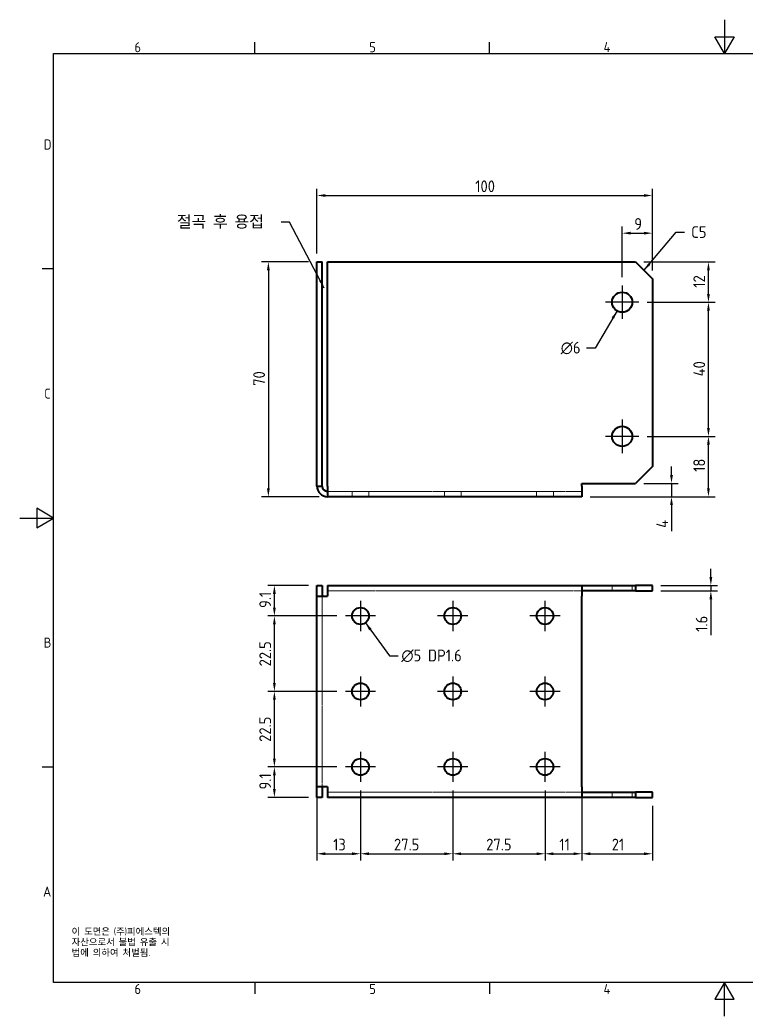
# Model space of a CAD drawing. Header units: millimetres. Extents: x 0 to 420, y 0 to 297.
# Drawn here: x 0 to 216.4, y 0 to 297 of the extents above; entities that cross this region are included whole.
import ezdxf

# ---------------------------------------------------------------- set-up
doc = ezdxf.new("R2010")
doc.units = ezdxf.units.MM
doc.linetypes.add('CHAIN', pattern=[0.7087, 0.4724, -0.0591, 0.1181, -0.0591])
doc.linetypes.add('DASHED', pattern=[0.2067, 0.1654, -0.0413])
doc.layers.get('0').update_dxf_attribs({"color": 3, "lineweight": 25, "true_color": 0x00ff00})
for name, color, linetype, lineweight, true_color in [('가려진 것(ISO)', 2, 'DASHED', 18, 0xffff00), ('가시적인 것(ISO)', 3, 'Continuous', 40, 0x00ff00), ('기호(ISO)', 5, 'Continuous', 25, 0x0000ff), ('중심 표식(ISO)', 1, 'Continuous', 25, 0xff0000), ('치수(ISO)', 2, 'Continuous', 25, 0xffff00)]:
    doc.layers.add(name, color=color, linetype=linetype, lineweight=lineweight, true_color=true_color)
doc.layers.add('경계(ISO)', color=7, linetype='Continuous', lineweight=25)
doc.styles.add('문자 텍스트_PSTEK_POSCO', font='isocp.shx')
doc.styles.add('치수 텍스트_PSTEK_POSCO', font='isocp.shx')
doc.dimstyles.new('치수_PSTEK_POSCO', dxfattribs={"dimtxt": 3.5, "dimasz": 2.5, "dimexe": 2, "dimexo": 2.5, "dimgap": 1, "dimtad": 1, "dimrnd": 1e-08, "dimdsep": 46, "dimtxsty": '치수 텍스트_PSTEK_POSCO', "dimcen": 0.09, "dimdle": 10, "dimclrd": 7, "dimclre": 7, "dimclrt": 2, "dimadec": 1, "dimazin": 2, "dimtfac": 1, "dimtmove": 0, "dimatfit": 3, "dimfxl": 1, "dimtolj": 1, "dimlwd": -1, "dimlwe": -1, "dimarcsym": 0})
doc.dimstyles.new('치수_PSTEK_POSCO$7', dxfattribs={"dimtxt": 3.5, "dimasz": 2.5, "dimexe": 2, "dimexo": 2.5, "dimgap": 1, "dimtad": 1, "dimrnd": 1e-08, "dimdsep": 46, "dimtxsty": '치수 텍스트_PSTEK_POSCO', "dimcen": 0.09, "dimdle": 10, "dimclrd": 7, "dimclre": 7, "dimclrt": 2, "dimadec": 1, "dimazin": 2, "dimtfac": 1, "dimtmove": 0, "dimatfit": 3, "dimfxl": 1, "dimtolj": 1, "dimlwd": -1, "dimlwe": -1, "dimarcsym": 0})

# ---------------------------------------------------------------- blocks, each defined once
blk = doc.blocks.new('경계 Default Border')
at = {"layer": '경계(ISO)'}
for p, q in [((70, 287), (70, 290.4)), ((140, 287), (140, 290.4)), ((10, 222.75), (6.6, 222.75)), ((10, 74.25), (6.6, 74.25)), ((70, 10), (70, 6.6)), ((140, 10), (140, 6.6))]:
    blk.add_line(p, q, dxfattribs=at)
at = {"layer": '경계(ISO)', "flags": 128}
for points in [[(210, 297), (210, 287), (207.11, 292), (212.89, 292), (210, 287)], [(10, 10), (10, 287), (410, 287), (410, 10), (10, 10)], [(0, 148.5), (10, 148.5), (5, 151.39), (5, 145.61), (10, 148.5)], [(210, 0), (210, 10), (207.11, 5), (212.89, 5), (210, 10)]]:
    blk.add_lwpolyline(points, dxfattribs=at)
at = {"layer": '경계(ISO)', "color": 2, "true_color": 0xffff00, "char_height": 3, "attachment_point": 7, "style": '문자 텍스트_PSTEK_POSCO'}
for s, insert in [('6', (34.14, 287.37)), ('5', (104.14, 287.37)), ('4', (173.97, 287.4)), ('D', (7.08, 258.35)), ('C', (7.24, 184.1)), ('B', (7.08, 109.85)), ('A', (6.91, 35.62)), ('6', (34.14, 6.57)), ('5', (104.14, 6.57)), ('4', (173.97, 6.6))]:
    blk.add_mtext(s, dxfattribs=dict(at, insert=insert))
blk = doc.blocks.new('*D22')
at = {"layer": 'Defpoints', "color": 0, "transparency": 16777216}
for p in [(188.51, 244.65), (88.51, 224.83), (188.51, 219.83)]:
    blk.add_point(p, dxfattribs=at)
at = {"layer": '치수(ISO)', "color": 7, "transparency": 16777216}
for p, q in [((88.51, 227.33), (88.51, 246.65)), ((188.51, 222.33), (188.51, 246.65)), ((91.01, 244.65), (186.01, 244.65))]:
    blk.add_line(p, q, dxfattribs=at)
for points in [[(91.01, 245.07), (91.01, 244.24), (88.51, 244.65)], [(186.01, 245.07), (186.01, 244.24), (188.51, 244.65)]]:
    blk.add_solid(points, dxfattribs=at)
at = {"layer": '치수(ISO)', "color": 2, "transparency": 16777216, "insert": (135.71, 247.4), "char_height": 3.5, "attachment_point": 4, "style": '치수 텍스트_PSTEK_POSCO'}
blk.add_mtext('\\A1;100', dxfattribs=at)
blk = doc.blocks.new('*D23')
at = {"layer": 'Defpoints', "color": 0, "transparency": 16777216}
for p in [(188.51, 233.42), (188.51, 219.83), (179.51, 217.83)]:
    blk.add_point(p, dxfattribs=at)
at = {"layer": '치수(ISO)', "color": 7, "transparency": 16777216}
for p, q in [((179.51, 220.33), (179.51, 235.42)), ((188.51, 222.33), (188.51, 235.42)), ((182.01, 233.42), (186.01, 233.42))]:
    blk.add_line(p, q, dxfattribs=at)
for points in [[(182.01, 233.84), (182.01, 233.01), (179.51, 233.42)], [(186.01, 233.84), (186.01, 233.01), (188.51, 233.42)]]:
    blk.add_solid(points, dxfattribs=at)
at = {"layer": '치수(ISO)', "color": 2, "transparency": 16777216, "insert": (183.12, 236.17), "char_height": 3.5, "attachment_point": 4, "style": '치수 텍스트_PSTEK_POSCO'}
blk.add_mtext('\\A1;9', dxfattribs=at)
blk = doc.blocks.new('*D24')
at = {"layer": 'Defpoints', "color": 0, "transparency": 16777216}
for p in [(183.51, 224.83), (205.23, 224.83), (184.51, 212.83)]:
    blk.add_point(p, dxfattribs=at)
at = {"layer": '치수(ISO)', "color": 7, "transparency": 16777216}
for p, q in [((186.01, 224.83), (207.23, 224.83)), ((205.23, 215.33), (205.23, 222.33)), ((187.01, 212.83), (207.23, 212.83))]:
    blk.add_line(p, q, dxfattribs=at)
for points in [[(204.81, 222.33), (205.64, 222.33), (205.23, 224.83)], [(204.81, 215.33), (205.64, 215.33), (205.23, 212.83)]]:
    blk.add_solid(points, dxfattribs=at)
at = {"layer": '치수(ISO)', "color": 2, "transparency": 16777216, "insert": (202.48, 217.16), "char_height": 3.5, "attachment_point": 4, "rotation": 90, "style": '치수 텍스트_PSTEK_POSCO'}
blk.add_mtext('\\A1;12', dxfattribs=at)
blk = doc.blocks.new('*D25')
at = {"layer": 'Defpoints', "color": 0, "transparency": 16777216}
for p in [(184.51, 212.83), (205.23, 212.83), (184.51, 172.83)]:
    blk.add_point(p, dxfattribs=at)
at = {"layer": '치수(ISO)', "color": 7, "transparency": 16777216}
for p, q in [((187.01, 212.83), (207.23, 212.83)), ((205.23, 175.33), (205.23, 210.33)), ((187.01, 172.83), (207.23, 172.83))]:
    blk.add_line(p, q, dxfattribs=at)
for points in [[(204.81, 210.33), (205.64, 210.33), (205.23, 212.83)], [(204.81, 175.33), (205.64, 175.33), (205.23, 172.83)]]:
    blk.add_solid(points, dxfattribs=at)
at = {"layer": '치수(ISO)', "color": 2, "transparency": 16777216, "insert": (202.48, 190.74), "char_height": 3.5, "attachment_point": 4, "rotation": 90, "style": '치수 텍스트_PSTEK_POSCO'}
blk.add_mtext('\\A1;40', dxfattribs=at)
blk = doc.blocks.new('*D26')
at = {"layer": 'Defpoints', "color": 0, "transparency": 16777216}
for p in [(184.51, 172.83), (205.23, 172.83), (167.51, 154.83)]:
    blk.add_point(p, dxfattribs=at)
at = {"layer": '치수(ISO)', "color": 7, "transparency": 16777216}
for p, q in [((187.01, 172.83), (207.23, 172.83)), ((205.23, 157.33), (205.23, 170.33)), ((170.01, 154.83), (207.23, 154.83))]:
    blk.add_line(p, q, dxfattribs=at)
for points in [[(204.81, 170.33), (205.64, 170.33), (205.23, 172.83)], [(204.81, 157.33), (205.64, 157.33), (205.23, 154.83)]]:
    blk.add_solid(points, dxfattribs=at)
at = {"layer": '치수(ISO)', "color": 2, "transparency": 16777216, "insert": (202.48, 162.25), "char_height": 3.5, "attachment_point": 4, "rotation": 90, "style": '치수 텍스트_PSTEK_POSCO'}
blk.add_mtext('\\A1;18', dxfattribs=at)
blk = doc.blocks.new('*D27')
at = {"layer": 'Defpoints', "color": 0, "transparency": 16777216}
for p in [(183.51, 158.83), (194.22, 158.83), (167.51, 154.83)]:
    blk.add_point(p, dxfattribs=at)
at = {"layer": '치수(ISO)', "color": 7, "transparency": 16777216}
for p, q in [((194.22, 161.33), (194.22, 163.83)), ((186.01, 158.83), (196.22, 158.83)), ((194.22, 158.83), (194.22, 154.83)), ((170.01, 154.83), (196.22, 154.83)), ((194.22, 152.33), (194.22, 144.55))]:
    blk.add_line(p, q, dxfattribs=at)
for points in [[(193.8, 161.33), (194.64, 161.33), (194.22, 158.83)], [(193.8, 152.33), (194.64, 152.33), (194.22, 154.83)]]:
    blk.add_solid(points, dxfattribs=at)
at = {"layer": '치수(ISO)', "color": 2, "transparency": 16777216, "insert": (191.47, 145.55), "char_height": 3.5, "attachment_point": 4, "rotation": 90, "style": '치수 텍스트_PSTEK_POSCO'}
blk.add_mtext('\\A1;4', dxfattribs=at)
blk = doc.blocks.new('*D28')
at = {"layer": 'Defpoints', "color": 0, "transparency": 16777216}
for p in [(88.51, 224.83), (74.05, 154.83), (91.71, 154.83)]:
    blk.add_point(p, dxfattribs=at)
at = {"layer": '치수(ISO)', "color": 7, "transparency": 16777216}
for p, q in [((86.01, 224.83), (72.05, 224.83)), ((74.05, 222.33), (74.05, 157.33)), ((89.21, 154.83), (72.05, 154.83))]:
    blk.add_line(p, q, dxfattribs=at)
for points in [[(73.63, 222.33), (74.47, 222.33), (74.05, 224.83)], [(73.63, 157.33), (74.47, 157.33), (74.05, 154.83)]]:
    blk.add_solid(points, dxfattribs=at)
at = {"layer": '치수(ISO)', "color": 2, "transparency": 16777216, "insert": (71.3, 187.91), "char_height": 3.5, "attachment_point": 4, "rotation": 90, "style": '치수 텍스트_PSTEK_POSCO'}
blk.add_mtext('\\A1;70', dxfattribs=at)
blk = doc.blocks.new('*D30')
at = {"layer": 'Defpoints', "color": 0, "transparency": 16777216}
for p in [(88.51, 68.39), (101.51, 69.79), (101.51, 48.39)]:
    blk.add_point(p, dxfattribs=at)
at = {"layer": '치수(ISO)', "color": 7, "transparency": 16777216}
for p, q in [((88.51, 65.89), (88.51, 46.39)), ((101.51, 67.29), (101.51, 46.39)), ((91.01, 48.39), (99.01, 48.39))]:
    blk.add_line(p, q, dxfattribs=at)
for points in [[(91.01, 48.81), (91.01, 47.98), (88.51, 48.39)], [(99.01, 48.81), (99.01, 47.98), (101.51, 48.39)]]:
    blk.add_solid(points, dxfattribs=at)
at = {"layer": '치수(ISO)', "color": 2, "transparency": 16777216, "insert": (93.35, 51.14), "char_height": 3.5, "attachment_point": 4, "style": '치수 텍스트_PSTEK_POSCO'}
blk.add_mtext('\\A1;13', dxfattribs=at)
blk = doc.blocks.new('*D31')
at = {"layer": 'Defpoints', "color": 0, "transparency": 16777216}
for p in [(101.51, 69.79), (129.01, 69.79), (129.01, 48.39)]:
    blk.add_point(p, dxfattribs=at)
at = {"layer": '치수(ISO)', "color": 7, "transparency": 16777216}
for p, q in [((101.51, 67.29), (101.51, 46.39)), ((129.01, 67.29), (129.01, 46.39)), ((104.01, 48.39), (126.51, 48.39))]:
    blk.add_line(p, q, dxfattribs=at)
for points in [[(104.01, 48.81), (104.01, 47.98), (101.51, 48.39)], [(126.51, 48.81), (126.51, 47.98), (129.01, 48.39)]]:
    blk.add_solid(points, dxfattribs=at)
at = {"layer": '치수(ISO)', "color": 2, "transparency": 16777216, "insert": (111.48, 51.14), "char_height": 3.5, "attachment_point": 4, "style": '치수 텍스트_PSTEK_POSCO'}
blk.add_mtext('\\A1;27.5', dxfattribs=at)
blk = doc.blocks.new('*D32')
at = {"layer": 'Defpoints', "color": 0, "transparency": 16777216}
for p in [(129.01, 69.79), (156.51, 69.79), (156.51, 48.39)]:
    blk.add_point(p, dxfattribs=at)
at = {"layer": '치수(ISO)', "color": 7, "transparency": 16777216}
for p, q in [((129.01, 67.29), (129.01, 46.39)), ((156.51, 67.29), (156.51, 46.39)), ((131.51, 48.39), (154.01, 48.39))]:
    blk.add_line(p, q, dxfattribs=at)
for points in [[(131.51, 48.81), (131.51, 47.98), (129.01, 48.39)], [(154.01, 48.81), (154.01, 47.98), (156.51, 48.39)]]:
    blk.add_solid(points, dxfattribs=at)
at = {"layer": '치수(ISO)', "color": 2, "transparency": 16777216, "insert": (138.98, 51.14), "char_height": 3.5, "attachment_point": 4, "style": '치수 텍스트_PSTEK_POSCO'}
blk.add_mtext('\\A1;27.5', dxfattribs=at)
blk = doc.blocks.new('*D33')
at = {"layer": 'Defpoints', "color": 0, "transparency": 16777216}
for p in [(156.51, 69.79), (167.51, 68.39), (167.51, 48.39)]:
    blk.add_point(p, dxfattribs=at)
at = {"layer": '치수(ISO)', "color": 7, "transparency": 16777216}
for p, q in [((156.51, 67.29), (156.51, 46.39)), ((167.51, 65.89), (167.51, 46.39)), ((159.01, 48.39), (165.01, 48.39))]:
    blk.add_line(p, q, dxfattribs=at)
for points in [[(159.01, 48.81), (159.01, 47.98), (156.51, 48.39)], [(165.01, 48.81), (165.01, 47.98), (167.51, 48.39)]]:
    blk.add_solid(points, dxfattribs=at)
at = {"layer": '치수(ISO)', "color": 2, "transparency": 16777216, "insert": (160.79, 51.14), "char_height": 3.5, "attachment_point": 4, "style": '치수 텍스트_PSTEK_POSCO'}
blk.add_mtext('\\A1;11', dxfattribs=at)
blk = doc.blocks.new('*D34')
at = {"layer": 'Defpoints', "color": 0, "transparency": 16777216}
for p in [(167.51, 68.39), (188.51, 65.19), (188.51, 48.39)]:
    blk.add_point(p, dxfattribs=at)
at = {"layer": '치수(ISO)', "color": 7, "transparency": 16777216}
for p, q in [((167.51, 65.89), (167.51, 46.39)), ((188.51, 62.69), (188.51, 46.39)), ((170.01, 48.39), (186.01, 48.39))]:
    blk.add_line(p, q, dxfattribs=at)
for points in [[(170.01, 48.81), (170.01, 47.98), (167.51, 48.39)], [(186.01, 48.81), (186.01, 47.98), (188.51, 48.39)]]:
    blk.add_solid(points, dxfattribs=at)
at = {"layer": '치수(ISO)', "color": 2, "transparency": 16777216, "insert": (176.4, 51.14), "char_height": 3.5, "attachment_point": 4, "style": '치수 텍스트_PSTEK_POSCO'}
blk.add_mtext('\\A1;21', dxfattribs=at)
blk = doc.blocks.new('*D35')
at = {"layer": 'Defpoints', "color": 0, "transparency": 16777216}
for p in [(75.85, 74.29), (97.01, 74.29), (88.51, 65.19)]:
    blk.add_point(p, dxfattribs=at)
at = {"layer": '치수(ISO)', "color": 7, "transparency": 16777216}
for p, q in [((94.51, 74.29), (73.85, 74.29)), ((75.85, 67.69), (75.85, 71.79)), ((86.01, 65.19), (73.85, 65.19))]:
    blk.add_line(p, q, dxfattribs=at)
for points in [[(75.43, 71.79), (76.26, 71.79), (75.85, 74.29)], [(75.43, 67.69), (76.26, 67.69), (75.85, 65.19)]]:
    blk.add_solid(points, dxfattribs=at)
at = {"layer": '치수(ISO)', "color": 2, "transparency": 16777216, "insert": (73.1, 67.56), "char_height": 3.5, "attachment_point": 4, "rotation": 90, "style": '치수 텍스트_PSTEK_POSCO'}
blk.add_mtext('\\A1;9.1', dxfattribs=at)
blk = doc.blocks.new('*D36')
at = {"layer": 'Defpoints', "color": 0, "transparency": 16777216}
for p in [(75.85, 96.79), (97.01, 96.79), (97.01, 74.29)]:
    blk.add_point(p, dxfattribs=at)
at = {"layer": '치수(ISO)', "color": 7, "transparency": 16777216}
for p, q in [((94.51, 96.79), (73.85, 96.79)), ((75.85, 76.79), (75.85, 94.29)), ((94.51, 74.29), (73.85, 74.29))]:
    blk.add_line(p, q, dxfattribs=at)
for points in [[(75.43, 94.29), (76.26, 94.29), (75.85, 96.79)], [(75.43, 76.79), (76.26, 76.79), (75.85, 74.29)]]:
    blk.add_solid(points, dxfattribs=at)
at = {"layer": '치수(ISO)', "color": 2, "transparency": 16777216, "insert": (73.1, 81.76), "char_height": 3.5, "attachment_point": 4, "rotation": 90, "style": '치수 텍스트_PSTEK_POSCO'}
blk.add_mtext('\\A1;22.5', dxfattribs=at)
blk = doc.blocks.new('*D37')
at = {"layer": 'Defpoints', "color": 0, "transparency": 16777216}
for p in [(75.85, 119.29), (97.01, 119.29), (97.01, 96.79)]:
    blk.add_point(p, dxfattribs=at)
at = {"layer": '치수(ISO)', "color": 7, "transparency": 16777216}
for p, q in [((94.51, 119.29), (73.85, 119.29)), ((75.85, 99.29), (75.85, 116.79)), ((94.51, 96.79), (73.85, 96.79))]:
    blk.add_line(p, q, dxfattribs=at)
for points in [[(75.43, 116.79), (76.26, 116.79), (75.85, 119.29)], [(75.43, 99.29), (76.26, 99.29), (75.85, 96.79)]]:
    blk.add_solid(points, dxfattribs=at)
at = {"layer": '치수(ISO)', "color": 2, "transparency": 16777216, "insert": (73.1, 104.26), "char_height": 3.5, "attachment_point": 4, "rotation": 90, "style": '치수 텍스트_PSTEK_POSCO'}
blk.add_mtext('\\A1;22.5', dxfattribs=at)
blk = doc.blocks.new('*D38')
at = {"layer": 'Defpoints', "color": 0, "transparency": 16777216}
for p in [(75.85, 128.39), (88.51, 128.39), (97.01, 119.29)]:
    blk.add_point(p, dxfattribs=at)
at = {"layer": '치수(ISO)', "color": 7, "transparency": 16777216}
for p, q in [((86.01, 128.39), (73.85, 128.39)), ((75.85, 121.79), (75.85, 125.89)), ((94.51, 119.29), (73.85, 119.29))]:
    blk.add_line(p, q, dxfattribs=at)
for points in [[(75.43, 125.89), (76.26, 125.89), (75.85, 128.39)], [(75.43, 121.79), (76.26, 121.79), (75.85, 119.29)]]:
    blk.add_solid(points, dxfattribs=at)
at = {"layer": '치수(ISO)', "color": 2, "transparency": 16777216, "insert": (73.1, 121.68), "char_height": 3.5, "attachment_point": 4, "rotation": 90, "style": '치수 텍스트_PSTEK_POSCO'}
blk.add_mtext('\\A1;9.1', dxfattribs=at)
blk = doc.blocks.new('*D39')
at = {"layer": 'Defpoints', "color": 0, "transparency": 16777216}
for p in [(188.51, 128.39), (205.95, 128.39), (188.51, 126.79)]:
    blk.add_point(p, dxfattribs=at)
at = {"layer": '치수(ISO)', "color": 7, "transparency": 16777216}
for p, q in [((205.95, 130.89), (205.95, 133.39)), ((191.01, 128.39), (207.95, 128.39)), ((205.95, 128.39), (205.95, 126.79)), ((191.01, 126.79), (207.95, 126.79)), ((205.95, 124.29), (205.95, 113.57))]:
    blk.add_line(p, q, dxfattribs=at)
for points in [[(205.53, 130.89), (206.36, 130.89), (205.95, 128.39)], [(205.53, 124.29), (206.36, 124.29), (205.95, 126.79)]]:
    blk.add_solid(points, dxfattribs=at)
at = {"layer": '치수(ISO)', "color": 2, "transparency": 16777216, "insert": (203.2, 114.57), "char_height": 3.5, "attachment_point": 4, "rotation": 90, "style": '치수 텍스트_PSTEK_POSCO'}
blk.add_mtext('\\A1;1.6', dxfattribs=at)

msp = doc.modelspace()

# ---------------------------------------------------------------- linework, layer by layer
at = {"layer": '가려진 것(ISO)'}
for p, q in [((91.709, 156.434), (167.509, 156.434)), ((99.009, 154.834), (99.009, 156.434)), ((104.009, 154.834), (104.009, 156.434)), ((126.509, 154.834), (126.509, 156.434)), ((131.509, 154.834), (131.509, 156.434)), ((154.009, 154.834), (154.009, 156.434)), ((159.009, 154.834), (159.009, 156.434)), ((176.509, 126.792), (176.509, 128.392)), ((182.509, 126.792), (182.509, 128.392)), ((90.109, 125.192), (90.109, 68.392)), ((167.509, 126.792), (91.709, 126.792)), ((91.709, 66.792), (167.509, 66.792)), ((176.509, 65.192), (176.509, 66.792)), ((182.509, 65.192), (182.509, 66.792))]:
    msp.add_line(p, q, dxfattribs=at)
at = {"layer": '가시적인 것(ISO)'}
for p, q in [((88.509, 158.034), (88.509, 224.834)), ((88.509, 224.834), (90.109, 224.834)), ((90.109, 158.034), (90.109, 224.834)), ((91.709, 224.834), (183.509, 224.834)), ((91.709, 158.034), (91.709, 224.834)), ((183.509, 224.834), (188.509, 219.834)), ((188.509, 219.834), (188.509, 163.834)), ((188.509, 163.834), (183.509, 158.834)), ((88.509, 158.034), (90.109, 158.034)), ((91.709, 158.034), (91.709, 154.834)), ((167.509, 158.034), (167.509, 158.834)), ((167.509, 158.834), (183.509, 158.834)), ((167.509, 158.034), (167.509, 154.834)), ((167.509, 154.834), (91.709, 154.834)), ((88.509, 128.392), (90.109, 128.392)), ((88.509, 125.192), (88.509, 128.392)), ((90.109, 128.392), (90.109, 125.192)), ((91.709, 128.392), (167.509, 128.392)), ((91.709, 128.392), (91.709, 125.192)), ((167.509, 128.392), (183.509, 128.392)), ((167.509, 128.392), (167.509, 125.192)), ((188.509, 128.392), (183.509, 128.392)), ((183.509, 128.392), (183.509, 126.792)), ((188.509, 126.792), (188.509, 128.392)), ((88.509, 125.192), (91.709, 125.192)), ((88.509, 68.392), (88.509, 125.192)), ((183.509, 126.792), (167.509, 126.792)), ((167.509, 68.392), (167.509, 125.192)), ((183.509, 126.792), (188.509, 126.792)), ((88.509, 65.192), (88.509, 68.392)), ((91.709, 68.392), (88.509, 68.392)), ((90.109, 68.392), (90.109, 65.192)), ((91.709, 68.392), (91.709, 65.192)), ((167.509, 68.392), (167.509, 65.192)), ((167.509, 66.792), (183.509, 66.792)), ((188.509, 66.792), (183.509, 66.792)), ((183.509, 66.792), (183.509, 65.192)), ((188.509, 65.192), (188.509, 66.792)), ((90.109, 65.192), (88.509, 65.192)), ((167.509, 65.192), (91.709, 65.192)), ((183.509, 65.192), (167.509, 65.192)), ((183.509, 65.192), (188.509, 65.192))]:
    msp.add_line(p, q, dxfattribs=at)
for centre, radius in [((179.509, 212.834), 3), ((179.509, 172.834), 3), ((101.509, 119.292), 2.5), ((129.009, 119.292), 2.5), ((156.509, 119.292), 2.5), ((101.509, 96.792), 2.5), ((129.009, 96.792), 2.5), ((156.509, 96.792), 2.5), ((101.509, 74.292), 2.5), ((129.009, 74.292), 2.5), ((156.509, 74.292), 2.5)]:
    msp.add_circle(centre, radius, dxfattribs=at)
for radius in [3.2, 1.6]:
    msp.add_arc((91.709, 158.034), radius, 180, 270, dxfattribs=at)
at = {"layer": '중심 표식(ISO)', "linetype": 'CHAIN'}
for p, q in [((179.509, 217.834), (179.509, 207.834)), ((184.509, 212.834), (174.509, 212.834)), ((179.509, 177.834), (179.509, 167.834)), ((184.509, 172.834), (174.509, 172.834)), ((101.509, 123.792), (101.509, 114.792)), ((129.009, 123.792), (129.009, 114.792)), ((156.509, 123.792), (156.509, 114.792)), ((106.009, 119.292), (97.009, 119.292)), ((133.509, 119.292), (124.509, 119.292)), ((161.009, 119.292), (152.009, 119.292)), ((101.509, 101.292), (101.509, 92.292)), ((129.009, 101.292), (129.009, 92.292)), ((156.509, 101.292), (156.509, 92.292)), ((106.009, 96.792), (97.009, 96.792)), ((133.509, 96.792), (124.509, 96.792)), ((161.009, 96.792), (152.009, 96.792)), ((101.509, 78.792), (101.509, 69.792)), ((129.009, 78.792), (129.009, 69.792)), ((156.509, 78.792), (156.509, 69.792)), ((106.009, 74.292), (97.009, 74.292)), ((133.509, 74.292), (124.509, 74.292)), ((161.009, 74.292), (152.009, 74.292))]:
    msp.add_line(p, q, dxfattribs=at)

# ---------------------------------------------------------------- block references
msp.add_blockref('경계 Default Border', (0, 0))

# ---------------------------------------------------------------- texts
at = {"layer": '기호(ISO)', "color": 2, "true_color": 0xffff00, "insert": (46.76, 236.697), "char_height": 3.5, "width": 30.12336, "attachment_point": 4, "style": '치수 텍스트_PSTEK_POSCO'}
msp.add_mtext('{\\fISOCP|b0|i0;\\H3.5000;절곡 후 용접}', dxfattribs=at)
at = {"layer": '기호(ISO)', "color": 2, "true_color": 0xffff00, "insert": (200.103, 233.746), "char_height": 3.5, "attachment_point": 4, "style": '치수 텍스트_PSTEK_POSCO'}
msp.add_mtext('{C5}', dxfattribs=at)
at = {"layer": '기호(ISO)', "color": 2, "true_color": 0xffff00, "char_height": 3.5, "attachment_point": 4, "line_spacing_factor": 0.6125, "style": '치수 텍스트_PSTEK_POSCO'}
for s, insert, width in [('{\\fAIGDT|b0|i0;\\H3.5000;n\\fisocp|b0|i0;\\H3.5000;6}', (161.202, 199.164), 6.71284), ('{\\fAIGDT|b0|i0;\\H3.5000;n\\fisocp|b0|i0;\\H3.5000;5 DP1.6}', (113.705, 107.394), 20.461)]:
    msp.add_mtext(s, dxfattribs=dict(at, insert=insert, width=width))
at = {"layer": '기호(ISO)', "color": 7, "insert": (15.395, 26.228), "char_height": 2, "width": 51.24014, "attachment_point": 1, "line_spacing_factor": 0.944221, "style": '문자 텍스트_PSTEK_POSCO'}
msp.add_mtext('{이 도면은 (주)피에스텍의\\P자산으로서 불법 유출 시 \\P법에 의하여 처벌됨.}', dxfattribs=at)

# ---------------------------------------------------------------- dimensions: what is measured, and where the dimension line sits
at = {"layer": '치수(ISO)', "color": 7}
dim = msp.add_linear_dim(base=(188.509, 244.653), p1=(88.509, 224.834), p2=(188.509, 219.834), dimstyle='치수_PSTEK_POSCO', override={"dimdec": 2, "dimtp": 0, "dimtm": 0, "dimtdec": 2, "dimtofl": 0, "dimatfit": 1}, dxfattribs=at)
dim.commit()
dim.dimension.update_dxf_attribs({"geometry": '*D22', "text_midpoint": (138.509, 244.653), "dimtype": 160})
for base, p1, p2, angle, override, picture, middle in [((188.509, 233.423), (179.509, 217.834), (188.509, 219.834), 180, {"dimdec": 2, "dimtp": 0, "dimtm": 0, "dimtdec": 2, "dimtofl": 0, "dimatfit": 1}, '*D23', (184.009, 233.423)), ((74.051, 154.834), (88.509, 224.834), (91.709, 154.834), 270, {"dimdec": 2, "dimtp": 0, "dimtm": 0, "dimtdec": 2, "dimtofl": 0, "dimatfit": 1}, '*D28', (74.051, 189.834)), ((205.228, 224.834), (184.509, 212.834), (183.509, 224.834), 90, {"dimdec": 2, "dimtp": 0, "dimtm": 0, "dimtdec": 2, "dimtofl": 0, "dimatfit": 1}, '*D24', (205.228, 218.844)), ((205.228, 212.834), (184.509, 172.834), (184.509, 212.834), 90, {"dimdec": 2, "dimtp": 0, "dimtm": 0, "dimtdec": 2, "dimtofl": 0, "dimatfit": 1}, '*D25', (205.228, 192.844)), ((205.228, 172.834), (167.509, 154.834), (184.509, 172.834), 90, {"dimdec": 2, "dimtp": 0, "dimtm": 0, "dimtdec": 2, "dimtofl": 0, "dimatfit": 1}, '*D26', (205.228, 163.824)), ((194.218, 158.834), (167.509, 154.834), (183.509, 158.834), 90, {"dimdec": 2, "dimtp": 0, "dimtm": 0, "dimtdec": 2, "dimtofl": 1, "dimatfit": 1}, '*D27', (194.218, 146.425)), ((205.947, 128.392), (188.509, 126.792), (188.509, 128.392), 270, {"dimdec": 2, "dimtp": 0, "dimtm": 0, "dimtdec": 2, "dimtofl": 1, "dimatfit": 1}, '*D39', (205.947, 116.757)), ((75.848, 128.392), (97.009, 119.292), (88.509, 128.392), 90, {"dimdec": 2, "dimtp": 0, "dimtm": 0, "dimtdec": 2, "dimtofl": 0, "dimatfit": 1}, '*D38', (75.848, 123.852)), ((75.848, 119.292), (97.009, 96.792), (97.009, 119.292), 90, {"dimdec": 2, "dimtp": 0, "dimtm": 0, "dimtdec": 2, "dimtofl": 0, "dimatfit": 1}, '*D37', (75.848, 108.052)), ((75.848, 96.792), (97.009, 74.292), (97.009, 96.792), 90, {"dimdec": 2, "dimtp": 0, "dimtm": 0, "dimtdec": 2, "dimtofl": 0, "dimatfit": 1}, '*D36', (75.848, 85.552)), ((75.848, 74.292), (88.509, 65.192), (97.009, 74.292), 90, {"dimdec": 2, "dimtp": 0, "dimtm": 0, "dimtdec": 2, "dimtofl": 0, "dimatfit": 1}, '*D35', (75.848, 69.732)), ((101.509, 48.392), (88.509, 68.392), (101.509, 69.792), 180, {"dimdec": 2, "dimtp": 0, "dimtm": 0, "dimtdec": 2, "dimtofl": 0, "dimatfit": 1}, '*D30', (94.999, 48.392)), ((129.009, 48.392), (101.509, 69.792), (129.009, 69.792), 180, {"dimdec": 2, "dimtp": 0, "dimtm": 0, "dimtdec": 2, "dimtofl": 0, "dimatfit": 1}, '*D31', (115.269, 48.392)), ((156.509, 48.392), (129.009, 69.792), (156.509, 69.792), 180, {"dimdec": 2, "dimtp": 0, "dimtm": 0, "dimtdec": 2, "dimtofl": 0, "dimatfit": 1}, '*D32', (142.769, 48.392)), ((167.509, 48.392), (156.509, 69.792), (167.509, 68.392), 180, {"dimdec": 2, "dimtp": 0, "dimtm": 0, "dimtdec": 2, "dimtofl": 0, "dimatfit": 1}, '*D33', (162.019, 48.392)), ((188.509, 48.392), (167.509, 68.392), (188.509, 65.192), 180, {"dimdec": 2, "dimtp": 0, "dimtm": 0, "dimtdec": 2, "dimtofl": 0, "dimatfit": 1}, '*D34', (178.019, 48.392))]:
    dim = msp.add_linear_dim(base=base, p1=p1, p2=p2, angle=angle, dimstyle='치수_PSTEK_POSCO', override=override, dxfattribs=at)
    dim.commit()
    dim.dimension.update_dxf_attribs({"geometry": picture, "text_midpoint": middle, "dimtype": 160})

# ---------------------------------------------------------------- leaders
at = {"layer": '기호(ISO)', "color": 7, "annotation_type": 0, "has_hookline": 1}
for points, hookline_direction, text_width in [([(90.713, 217.072), (80.383, 236.697), (77.883, 236.697)], 1, 25.571), ([(186.009, 222.334), (195.603, 233.746), (198.103, 233.746)], 0, 4.158), ([(178.009, 210.236), (171.415, 199.164), (168.915, 199.164)], 1, 5.959), ([(102.97, 117.263), (110.205, 107.394), (112.705, 107.394)], 0, 19.571)]:
    msp.add_leader(points, dimstyle='치수_PSTEK_POSCO$7', override={"dimtad": 0}, dxfattribs=dict(at, hookline_direction=hookline_direction, text_width=text_width))

doc.saveas('drawing.dxf')
